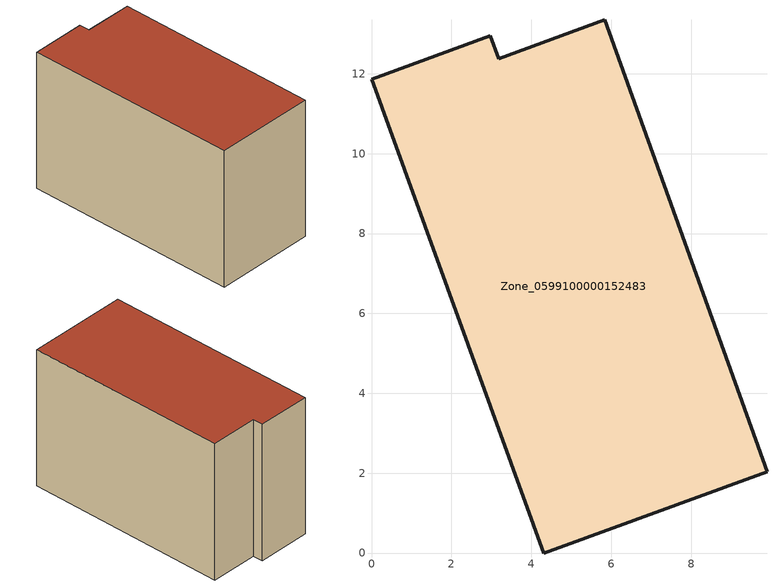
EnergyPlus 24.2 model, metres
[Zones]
Zone_0599100000152483
 floor ground (C_G): 4.32,0 0,11.86 2.97,12.95 3.19,12.38 5.84,13.35 9.9,2.04 z0
 wall outside (C_F): 4.32,0 9.9,2.04 5.84,13.35 3.19,12.38 2.97,12.95 0,11.86 4.32,0 z0:8.22
 roof outside (C_R): 0,11.86 4.32,0 9.9,2.04 5.84,13.35 3.19,12.38 2.97,12.95 z8.22
[BUILDING]
Pand.0599100000152483: North Axis=0; Terrain=City; Loads Convergence Tolerance Value=0.04; Temperature Convergence Tolerance Value=0.4; Solar Distribution=FullExterior; Maximum Number of Warmup Days=25; Minimum Number of Warmup Days=1
[Site:Location]
Rotterdam.The.Hague.AP_ZH_NLD Design_Conditions: Latitude=51.96; Longitude=4.45; Time Zone=1; Elevation=-4.5
[SITE:GROUNDTEMPERATURE:BUILDINGSURFACE]
18, 18, 18, 18, 18, 18, 18, 18, 18, 18, 18, 18
[MATERIAL] Thermal Absorptance=0.9; Solar Absorptance=0.7; Visible Absorptance=0.7
Name | Roughness | Thickness | Conductivity | Density | Specific Heat
G.TI.1946-1964 | MediumSmooth | 0.15 | 1 | 540 | 1210
F.TI.1946-1964 | Rough | 0.3 | 0.857143 | 1920 | 840
R.TI.1946-1964 | MediumRough | 0.2 | 0.277778 | 1500 | 1000
[CONSTRUCTION]
C_G: G.TI.1946-1964
C_F: F.TI.1946-1964
C_R: R.TI.1946-1964
[ZONE]
Zone_0599100000152483: Type=1; Multiplier=1; Ceiling Height=Autocalculate; Volume=Autocalculate; Floor Area=autocalculate; Part of Total Floor Area=Yes
[ZONEINFILTRATION:DESIGNFLOWRATE]
Infil_Zone_0599100000152483: Zone or ZoneList or Space or SpaceList=Zone_0599100000152483; Schedule=AlwaysOn; Design Flow Rate Calculation Method=Flow/Area; Flow Rate per Floor Area=0.003; Constant Term Coefficient=1; Temperature Term Coefficient=0; Velocity Term Coefficient=0; Velocity Squared Term Coefficient=0
[HVACTEMPLATE:ZONE:IDEALLOADSAIRSYSTEM]
Zone_0599100000152483: Maximum Heating Supply Air Temperature=50; Minimum Cooling Supply Air Temperature=13; Maximum Heating Supply Air Humidity Ratio=0.0156; Minimum Cooling Supply Air Humidity Ratio=0.0077; Heating Limit=NoLimit; Cooling Limit=NoLimit; Dehumidification Control Type=ConstantSensibleHeatRatio; Cooling Sensible Heat Ratio=0.7; Dehumidification Setpoint=60; Humidification Control Type=None; Humidification Setpoint=30; Outdoor Air Method=None; Outdoor Air Flow Rate per Person=0.00944; Outdoor Air Flow Rate per Zone Floor Area=0; Outdoor Air Flow Rate per Zone=0; Demand Controlled Ventilation Type=None; Outdoor Air Economizer Type=NoEconomizer; Heat Recovery Type=None; Sensible Heat Recovery Effectiveness=0.7; Latent Heat Recovery Effectiveness=0.65
[ZONECONTROL:THERMOSTAT]
ThermostatControl_Zone_0599100000152483: Zone or ZoneList=Zone_0599100000152483; Control Type Schedule=DualSetpointControlType; Control 1=Thermostat_Zone_0599100000152483; Temperature Difference Between Cutout And Setpoint=0
[THERMOSTATSETPOINT:DUALSETPOINT]
Thermostat_Zone_0599100000152483: Heating Setpoint Temperature Schedule=HeatingSetpoint_Zone_0599100000152483; Cooling Setpoint Temperature Schedule=CoolingSetpoint_Zone_0599100000152483
[SCHEDULE:COMPACT]
HeatingSetpoint_Zone_0599100000152483: Through: 12/31, For: AllDays, Until: 24:00, 21
CoolingSetpoint_Zone_0599100000152483: Through: 12/31, For: AllDays, Until: 24:00, 24
DualSetpointControlType: Through: 12/31, For: AllDays, Until: 24:00, 4
AlwaysOn: Through: 12/31, For: AllDays, Until: 24:00, 1
